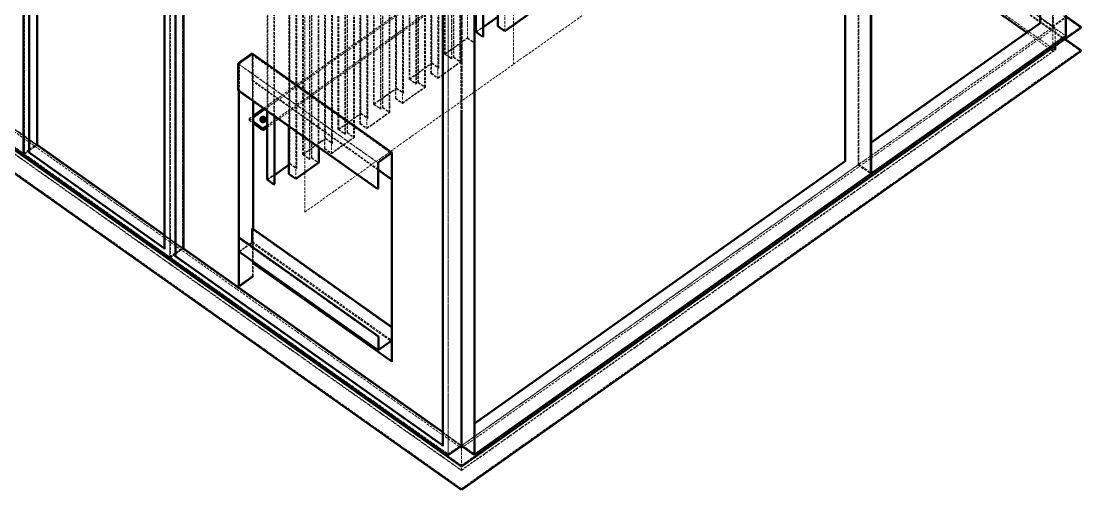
# Model space of a CAD drawing. Header units: millimetres. Extents: x 589 to 12190, y 300 to 8700.
# Drawn here: x 1816 to 3431, y 688 to 1402 of the extents above; entities that cross this region are included whole.
import ezdxf

# ---------------------------------------------------------------- set-up
doc = ezdxf.new("R2010")
doc.units = ezdxf.units.MM
doc.linetypes.add('Hidden', pattern=[15, 5, -3, 5, -2])
for name, color, linetype, lineweight in [('Default', 7, 'Continuous', 50), ('Edges', 7, 'Hidden', 15), ('HiddenEdges', 2, 'Hidden', 15), ('HiddenSilhouettes', 2, 'Hidden', 15), ('HiddenWires', 7, 'Hidden', 15), ('Silhouettes', 7, 'Continuous', 50), ('Wires', 7, 'Hidden', 15)]:
    doc.layers.add(name, color=color, linetype=linetype, lineweight=lineweight)

# ---------------------------------------------------------------- blocks, each defined once
blk = doc.blocks.new('Isometric')
at = {"layer": 'Edges'}
for points in [[(1863.7, -1528.8), (1863.7, 159.5)], [(1838.5, -1511), (1838.5, 141.7)], [(1813.3, -1503.6), (1813.3, 123.9)], [(-242.5, -1766.6), (-242.5, -97.8)], [(1467.7, -1808.8), (1467.7, -120.5)], [(1417.3, -1783.6), (1417.3, -156.1)], [(43.8, -1979.7), (43.8, -289.7)], [(54.4, -1976.6), (54.4, -307.8)], [(-1866.8, -630.7), (636.4, -2400.7)], [(-1840.6, -659.5), (636.4, -2411)], [(-1866.8, -678), (636.4, -2448)], [(609.5, -2379.7), (609.5, -689.7)], [(679.9, -1530.8), (679.9, -724.7)], [(724.4, -1519.3), (724.4, -713.2)], [(636.4, -1684.5), (636.4, -1071.9)], [(1469.4, -1746.8), (1813.3, -1503.6)], [(1812.5, -1503), (1813.3, -1503.6)], [(636.4, -2400.7), (1895, -1510.7)], [(1469.4, -1772), (1838.5, -1511)], [(1469.4, -1807.6), (1863.7, -1528.8)], [(636.4, -2448), (1895, -1558)], [(184.1, -1583.6), (185.3, -1584.4)], [(185.3, -1939.1), (185.3, -1641.3)], [(212.1, -1920.1), (212.1, -1660.3)], [(255.6, -1830.8), (255.6, -1691.1)], [(233.3, -1720.4), (233.3, -1716.9)], [(300.2, -1819.3), (300.2, -1722.6)], [(-241.7, -1761.9), (-225.4, -1750.4)], [(465.8, -1786), (495, -1765.4)], [(-242.5, -1766.6), (-241.7, -1766)], [(465.8, -1839.7), (465.8, -1786)], [(493.8, -1819.9), (493.8, -1767.3)], [(663.3, -2316.8), (1417.3, -1783.6)], [(1416.5, -1783), (1417.3, -1783.6)], [(663.3, -2342), (1442.5, -1791)], [(1442.5, -1791), (1467.7, -1808.8)], [(663.3, -2377.6), (1467.7, -1808.8)], [(211, -1920.9), (493.8, -2120.9)], [(184.1, -1939.9), (467, -2139.9)], [(211, -1948.9), (493, -2148.3)], [(54.4, -1976.6), (55.3, -1976)], [(54.4, -1976.6), (598.9, -2361.6)], [(185.3, -2036.7), (185.3, -1967.6)], [(212.1, -1990.8), (213, -1990.2)], [(493.8, -2120.9), (495, -2120.1)], [(493.8, -2148.9), (493.8, -2120.9)], [(467, -2139.9), (468.1, -2139.1)], [(467, -2166.8), (467, -2139.9)], [(636.4, -2360.7), (636.4, -2297)], [(636.4, -2402.8), (636.4, -2400.7)], [(636.4, -2450.2), (636.4, -2448)]]:
    blk.add_lwpolyline(points, dxfattribs=at)
for points in [[(1442.5, -1791, 0), (1442.5, -138.3, 0)], [(662.4, -2379.1, 0), (662.4, -689.1, 0)], [(1838.5, -1511, 0), (1863.7, -1528.8, 0)], [(185.3, -1584.4, 0), (212.1, -1565.4, 0)], [(636.4, -2411, 0), (1842.7, -1558, 0)], [(183, -1586, 0), (465.8, -1786, 0)], [(-242.5, -1766.6, 0), (33.2, -1961.6, 0)], [(55.3, -1971.9, 0), (71.6, -1960.4, 0)], [(212.1, -1990.8, 0), (212.1, -1986.6, 0)], [(212.1, -1990.8, 0), (495, -2190.8, 0)], [(468.1, -2167.1, 0), (493.8, -2148.9, 0)], [(636.4, -2411, 0), (636.4, -2402.8, 0)]]:
    blk.add_polyline3d(points, dxfattribs=at)
blk.add_polyline3d([(1838.5, -1511, 0)], close=True, dxfattribs=at)
at = {"layer": 'HiddenEdges'}
for points in [[(-634.3, 238.7), (1842.7, -1512.8)], [(-608.1, 257.2), (1895, -1512.8)], [(-608.1, 209.8), (1895, -1560.2)], [(1838.5, -1510.7), (1838.5, 179.3)], [(-227.1, -1749.2), (-227.1, -60.9)], [(-225.4, -1750.9), (-225.4, -60.9)], [(-253.1, -1767.6), (-253.1, -79.3)], [(1468.5, -1746.2), (1468.5, -108.3)], [(69.9, -1959.2), (69.9, -270.9)], [(71.6, -1960.9), (71.6, -270.9)], [(34.1, -1961), (34.1, -292.2)], [(43.8, -1977.6), (43.8, -289.3)], [(-1838.5, -660.2), (636.4, -2410.2)], [(635.5, -2359.2), (635.5, -670.9)], [(662.4, -2316.2), (662.4, -678.3)], [(599.8, -2361), (599.8, -692.2)], [(609.5, -2377.6), (609.5, -689.3)], [(711.1, -1508.7), (711.1, -702.6)], [(648.8, -1534), (648.8, -727.9)], [(662.1, -1543.4), (662.1, -737.3)], [(616.2, -1575.8), (616.2, -769.7)], [(621.2, -1572.3), (621.2, -766.2)], [(576.6, -1585), (576.6, -778.9)], [(589.9, -1594.4), (589.9, -788.3)], [(549.1, -1623.3), (549.1, -817.2)], [(575.4, -1604.7), (575.4, -798.6)], [(504.5, -1636), (504.5, -829.9)], [(517.8, -1645.4), (517.8, -839.3)], [(544.1, -1626.8), (544.1, -820.7)], [(516.5, -1666.3), (516.5, -860.2)], [(432.4, -1687), (432.4, -880.9)], [(472, -1677.8), (472, -871.7)], [(476.9, -1674.3), (476.9, -868.2)], [(431.1, -1706.7), (431.1, -900.6)], [(445.7, -1696.4), (445.7, -890.3)], [(399.9, -1728.8), (399.9, -922.7)], [(404.8, -1725.3), (404.8, -919.2)], [(444.4, -1717.3), (444.4, -911.2)], [(360.3, -1738), (360.3, -931.9)], [(373.6, -1747.4), (373.6, -941.3)], [(359, -1757.7), (359, -951.6)], [(372.3, -1768.3), (372.3, -962.2)], [(288.1, -1789), (288.1, -982.9)], [(327.7, -1779.8), (327.7, -973.7)], [(332.7, -1776.3), (332.7, -970.2)], [(286.9, -1808.7), (286.9, -1002.6)], [(301.4, -1798.4), (301.4, -992.3)], [(255.6, -1691.1), (255.6, -1024.7)], [(300.2, -1722.6), (300.2, -1013.2)], [(-1032.4, -1180.7), (-226.3, -1750.7)], [(-1031.5, -1180.9), (-225.4, -1750.9)], [(1838.5, -1511.5), (1838.5, -1378.2)], [(1812.5, -1491.4), (1837.6, -1509.2)], [(184.1, -1586.3), (211, -1567.3)], [(212.1, -2016.1), (212.1, -1563.8)], [(212.1, -1565.4), (213.3, -1564.6)], [(212.1, -1619.1), (212.1, -1565.4)], [(212.1, -1660.3), (212.1, -1566.5)], [(636.4, -2410.2), (1838.5, -1560.2)], [(185.3, -1641.3), (185.3, -1584.4)], [(211, -1619.9), (212.1, -1619.1)], [(1469.4, -1746.8), (1469.4, -1746.8)], [(495.8, -2190.2), (495.8, -1765.9)], [(1444.2, -1789.8), (1469.4, -1772)], [(636.4, -2360.7), (1442.5, -1790.7)], [(212.1, -1986.6), (212.1, -1920.1)], [(185.3, -1967.6), (185.3, -1939.1)], [(185.3, -1967.1), (185.3, -1939.1)], [(70.7, -1960.7), (636.4, -2360.7)], [(212.1, -2016.1), (213.3, -2016.9)], [(663.3, -2316.8), (663.3, -2316.8)], [(636.4, -2361.5), (636.4, -2360.7)], [(636.4, -2402.8), (636.4, -2365.8)]]:
    blk.add_lwpolyline(points, dxfattribs=at)
blk.add_lwpolyline([(1838.5, -1510.7)], close=True, dxfattribs=at)
for points in [[(588.7, -1615.3, 0), (588.7, -809.2, 0)], [(503.2, -1655.7, 0), (503.2, -849.6, 0)], [(1273.6, -1110.9, 0), (1839.3, -1510.9, 0)], [(1812.5, -1492.3, 0), (1838.5, -1510.7, 0)], [(1838.5, -1510.7, 0), (1864.5, -1529.1, 0)], [(213, -1565.9, 0), (495.8, -1765.9, 0)], [(184.1, -1586.3, 0), (467, -1786.3, 0)], [(184.1, -1638.9, 0), (184.1, -1586.3, 0)], [(212.1, -1619.1, 0), (495, -1819.1, 0)], [(183, -1639.7, 0), (184.1, -1638.9, 0)], [(184.1, -1638.9, 0), (467, -1838.9, 0)], [(-251.4, -1768.8, 0), (-241.7, -1761.9, 0)], [(-226.3, -1750.7, 0), (70.7, -1960.7, 0)], [(-226.3, -1751.5, 0), (-225.4, -1750.9, 0)], [(-225.4, -1750.9, 0), (71.6, -1960.9, 0)], [(495, -1766.5, 0), (495.8, -1765.9, 0)], [(212.1, -1947, 0), (212.1, -1920.1, 0)], [(184.1, -1966.8, 0), (212.1, -1947, 0)], [(212.1, -1947, 0), (495, -2147, 0)], [(45.5, -1978.8, 0), (55.3, -1971.9, 0)], [(70.7, -1961.5, 0), (71.6, -1960.9, 0)], [(71.6, -1960.9, 0), (637.2, -2360.9, 0)], [(184.1, -2035.9, 0), (212.1, -2016.1, 0)], [(493, -2148.3, 0), (493.8, -2148.9, 0)], [(638.1, -2359.8, 0), (663.3, -2342, 0)], [(636.4, -2410.2, 0), (636.4, -2360.7, 0)]]:
    blk.add_polyline3d(points, dxfattribs=at)
at = {"layer": 'HiddenSilhouettes'}
for points in [[(-608.1, 212), (1863, -1535.4)], [(-634.3, 193.5), (1842.7, -1558)], [(-251.4, -1768.8), (-251.4, -80.5)], [(-226.3, -1751.5), (-226.3, -153.1)], [(45.5, -1978.8), (45.5, -290.5)], [(70.7, -1961.5), (70.7, -306.3)], [(637.2, -2360.9), (637.2, -670.9)], [(638.1, -2359.8), (638.1, -671.5)], [(667.4, -1520.8), (667.4, -714.7)], [(662.9, -1542.8), (662.9, -736.7)], [(602.1, -1565.8), (602.1, -759.7)], [(603.8, -1565.8), (603.8, -759.7)], [(617.1, -1575.2), (617.1, -769.1)], [(620.3, -1572.9), (620.3, -766.8)], [(590.8, -1593.8), (590.8, -787.7)], [(633.6, -1582.3), (633.6, -776.2)], [(635.3, -1582.3), (635.3, -776.2)], [(530, -1616.8), (530, -810.7)], [(531.7, -1616.8), (531.7, -810.7)], [(548.2, -1623.9), (548.2, -817.8)], [(574.5, -1605.3), (574.5, -799.2)], [(518.7, -1644.8), (518.7, -838.7)], [(545, -1626.2), (545, -820.1)], [(561.5, -1633.3), (561.5, -827.2)], [(563.2, -1633.3), (563.2, -827.2)], [(502.4, -1656.3), (502.4, -850.2)], [(457.9, -1667.8), (457.9, -861.7)], [(459.5, -1667.8), (459.5, -861.7)], [(472.8, -1677.2), (472.8, -871.1)], [(476.1, -1674.9), (476.1, -868.8)], [(489.4, -1684.3), (489.4, -878.2)], [(491.1, -1684.3), (491.1, -878.2)], [(430.3, -1707.3), (430.3, -901.2)], [(446.5, -1695.8), (446.5, -889.7)], [(385.7, -1718.8), (385.7, -912.7)], [(387.4, -1718.8), (387.4, -912.7)], [(400.7, -1728.2), (400.7, -922.1)], [(404, -1725.9), (404, -919.8)], [(374.4, -1746.8), (374.4, -940.7)], [(417.3, -1735.3), (417.3, -929.2)], [(419, -1735.3), (419, -929.2)], [(313.6, -1769.8), (313.6, -963.7)], [(315.3, -1769.8), (315.3, -963.7)], [(358.1, -1758.3), (358.1, -952.2)], [(328.6, -1779.2), (328.6, -973.1)], [(331.8, -1776.9), (331.8, -970.8)], [(345.1, -1786.3), (345.1, -980.2)], [(346.8, -1755.6), (346.8, -980.2)], [(286, -1712.6), (286, -1003.2)], [(302.3, -1797.8), (302.3, -991.7)], [(241.5, -1681.1), (241.5, -1014.7)], [(243.2, -1820.8), (243.2, -1014.7)], [(256.5, -1691.7), (256.5, -1024.1)], [(-1032.4, -1181.5), (-226.3, -1751.5)], [(-1057.5, -1198.8), (-253.1, -1767.6)], [(241.5, -1711.2), (657.6, -1416.9)], [(665.7, -1520.8), (712.4, -1487.8)], [(1837.6, -1509.2), (1863.7, -1490.8)], [(636.4, -2360.7), (1838.5, -1510.7)], [(636.4, -2365.8), (1842.7, -1512.8)], [(667.4, -1520.8), (680.7, -1530.2)], [(710.3, -1509.3), (711.1, -1508.7)], [(1842.7, -1549.8), (1842.7, -1512.8)], [(-226.3, -1750.7), (-226.3, -1531.3)], [(603.8, -1565.8), (648.8, -1534)], [(648.8, -1534), (662.1, -1543.4)], [(212.1, -1566.5), (213, -1565.9)], [(212.1, -1566.5), (495, -1766.5)], [(213, -1660.9), (213, -1565.9)], [(213.3, -1661.1), (213.3, -1564.6)], [(602.1, -1565.8), (616.2, -1575.8)], [(603.8, -1565.8), (617.1, -1575.2)], [(531.7, -1616.8), (576.6, -1585)], [(576.6, -1583.8), (590.8, -1593.8)], [(576.6, -1585), (589.9, -1594.4)], [(588.7, -1614.1), (633.6, -1582.3)], [(588.7, -1615.3), (635.3, -1582.3)], [(616.2, -1575.8), (617.1, -1575.2)], [(620.3, -1572.9), (621.2, -1572.3)], [(620.3, -1572.9), (633.6, -1582.3)], [(575.4, -1604.7), (588.7, -1614.1)], [(211, -1619.9), (467, -1800.9)], [(459.5, -1667.8), (504.5, -1636)], [(504.5, -1636), (517.8, -1645.4)], [(530, -1616.8), (544.1, -1626.8)], [(531.7, -1616.8), (545, -1626.2)], [(548.2, -1623.9), (561.5, -1633.3)], [(549.1, -1623.3), (563.2, -1633.3)], [(502.4, -1656.3), (503.2, -1655.7)], [(502.4, -1656.3), (516.5, -1666.3)], [(503.2, -1655.7), (516.5, -1665.1)], [(517.8, -1645.4), (518.7, -1644.8)], [(457.9, -1667.8), (472, -1677.8)], [(459.5, -1667.8), (472.8, -1677.2)], [(472, -1677.8), (472.8, -1677.2)], [(476.1, -1674.9), (476.9, -1674.3)], [(476.1, -1674.9), (489.4, -1684.3)], [(476.9, -1674.3), (491.1, -1684.3)], [(205.1, -1696.9), (213.3, -1691.1)], [(205.1, -1700.4), (213.3, -1694.6)], [(205.1, -1700.4), (205.1, -1696.9)], [(228.5, -1699.5), (229.2, -1698.7)], [(237.5, -1698.7), (238.2, -1699.5)], [(385.7, -1718.8), (432.4, -1685.8)], [(432.4, -1685.8), (446.5, -1695.8)], [(432.4, -1687), (445.7, -1696.4)], [(444.4, -1716.1), (489.4, -1684.3)], [(444.4, -1717.3), (491.1, -1684.3)], [(385.7, -1718.8), (399.9, -1728.8)], [(387.4, -1718.8), (400.7, -1728.2)], [(431.1, -1706.7), (444.4, -1716.1)], [(315.3, -1769.8), (360.3, -1738)], [(360.3, -1738), (373.6, -1747.4)], [(372.3, -1767.1), (417.3, -1735.3)], [(372.3, -1768.3), (419, -1735.3)], [(404, -1725.9), (404.8, -1725.3)], [(404, -1725.9), (417.3, -1735.3)], [(404.8, -1725.3), (419, -1735.3)], [(-253.1, -1767.6), (-227.1, -1749.2)], [(358.1, -1758.3), (359, -1757.7)], [(358.1, -1758.3), (372.3, -1768.3)], [(359, -1757.7), (372.3, -1767.1)], [(1468.5, -1746.2), (1469.4, -1746.8)], [(-253.1, -1767.6), (-253.1, -1767.6)], [(300.2, -1818.1), (345.1, -1786.3)], [(313.6, -1769.8), (327.7, -1779.8)], [(315.3, -1769.8), (328.6, -1779.2)], [(327.7, -1779.8), (328.6, -1779.2)], [(331.8, -1776.9), (332.7, -1776.3)], [(331.8, -1776.9), (345.1, -1786.3)], [(332.7, -1776.3), (346.8, -1786.3)], [(241.5, -1820.8), (288.1, -1787.8)], [(288.1, -1787.8), (302.3, -1797.8)], [(288.1, -1789), (301.4, -1798.4)], [(301.4, -1798.4), (302.3, -1797.8)], [(1442.5, -1790.7), (1467.7, -1808.5)], [(1444.2, -1789.8), (1469.4, -1807.6)], [(243.2, -1820.8), (256.5, -1830.2)], [(286.9, -1808.7), (300.2, -1818.1)], [(70.7, -1960.7), (70.7, -1837.6)], [(213, -1987.2), (213, -1920.7)], [(213.3, -1987.4), (213.3, -1920.9)], [(43.8, -1977.6), (69.9, -1959.2)], [(33.2, -1960.4), (34.1, -1961)], [(43.8, -1979.7), (70.7, -1960.7)], [(45.5, -1978.8), (609.5, -2377.6)], [(70.7, -1961.5), (636.4, -2361.5)], [(185.3, -1967.1), (467.3, -2166.5)], [(213.3, -2016.9), (213.3, -1990.4)], [(495, -2190.8), (495.8, -2190.2)], [(662.4, -2316.2), (663.3, -2316.8)], [(663.3, -2316.8), (663.3, -2316.8)], [(598.9, -2333.3), (635.5, -2359.2)], [(598.9, -2360.4), (599.8, -2361)], [(598.9, -2361.6), (599.8, -2361)], [(609.5, -2377.6), (635.5, -2359.2)], [(636.4, -2361.5), (637.2, -2360.9)]]:
    blk.add_lwpolyline(points, dxfattribs=at)
blk.add_lwpolyline([(609.5, -2377.6)], close=True, dxfattribs=at)
for points in [[(1837.6, -1509.2, 0), (1837.6, 179.1, 0)], [(1839.3, -1510.9, 0), (1839.3, 178.7, 0)], [(1444.2, -1789.8, 0), (1444.2, -101.5, 0)], [(-1840.6, -614.3, 0), (636.4, -2365.8, 0)], [(-1838.5, -610.7, 0), (636.4, -2360.7, 0)], [(234.5, -1676.1, 0), (629.3, -1396.9, 0)], [(237, -1677.9, 0), (629.3, -1400.4, 0)], [(241.5, -1714.7, 0), (657.6, -1420.4, 0)], [(724.4, -1518.1, 0), (769.4, -1486.3, 0)], [(1812.5, -1493.1, 0), (1838.5, -1511.5, 0)], [(1838.5, -1510.7, 0), (1864.5, -1492.3, 0)], [(667.4, -1520.8, 0), (680.7, -1511.4, 0)], [(711.1, -1508.7, 0), (724.4, -1518.1, 0)], [(1785.1, -1522.4, 0), (1838.5, -1560.2, 0)], [(1838.5, -1560.2, 0), (1838.5, -1510.7, 0)], [(1838.5, -1511.5, 0), (1839.3, -1510.9, 0)], [(602.1, -1565.8, 0), (648.8, -1532.8, 0)], [(648.8, -1532.8, 0), (662.9, -1542.8, 0)], [(662.1, -1543.4, 0), (662.9, -1542.8, 0)], [(211, -1619.9, 0), (211, -1567.3, 0)], [(211, -1567.3, 0), (493.8, -1767.3, 0)], [(212.1, -1563.8, 0), (213.3, -1564.6, 0)], [(184.1, -1640.5, 0), (184.1, -1585.2, 0)], [(530, -1616.8, 0), (576.6, -1583.8, 0)], [(621.2, -1572.3, 0), (635.3, -1582.3, 0)], [(574.5, -1605.3, 0), (575.4, -1604.7, 0)], [(574.5, -1605.3, 0), (588.7, -1615.3, 0)], [(589.9, -1594.4, 0), (590.8, -1593.8, 0)], [(457.9, -1667.8, 0), (504.5, -1634.8, 0)], [(504.5, -1634.8, 0), (518.7, -1644.8, 0)], [(516.5, -1665.1, 0), (561.5, -1633.3, 0)], [(516.5, -1666.3, 0), (563.2, -1633.3, 0)], [(544.1, -1626.8, 0), (545, -1626.2, 0)], [(548.2, -1623.9, 0), (549.1, -1623.3, 0)], [(205.1, -1696.9, 0), (213.3, -1702.7, 0)], [(205.1, -1700.4, 0), (213.3, -1706.2, 0)], [(387.4, -1718.8, 0), (432.4, -1687, 0)], [(445.7, -1696.4, 0), (446.5, -1695.8, 0)], [(430.3, -1707.3, 0), (431.1, -1706.7, 0)], [(430.3, -1707.3, 0), (444.4, -1717.3, 0)], [(-263.8, -1723.3, 0), (-227.1, -1749.2, 0)], [(313.6, -1769.8, 0), (360.3, -1736.8, 0)], [(360.3, -1736.8, 0), (374.4, -1746.8, 0)], [(399.9, -1728.8, 0), (400.7, -1728.2, 0)], [(-253.1, -1769.7, 0), (-226.3, -1750.7, 0)], [(-226.3, -1751.5, 0), (70.7, -1961.5, 0)], [(373.6, -1747.4, 0), (374.4, -1746.8, 0)], [(1468.5, -1746.2, 0), (1469.4, -1745.6, 0)], [(1469.4, -1746.8, 0), (1469.4, -1746.8, 0)], [(-251.4, -1768.8, 0), (43.8, -1977.6, 0)], [(286, -1790.5, 0), (288.1, -1789, 0)], [(243.2, -1820.8, 0), (256.5, -1811.4, 0)], [(286, -1809.3, 0), (286.9, -1808.7, 0)], [(33.2, -1933.3, 0), (69.9, -1959.2, 0)], [(185.3, -1967.1, 0), (205.1, -1953.1, 0)], [(33.2, -1961.6, 0), (34.1, -1961, 0)], [(495, -2189.6, 0), (495.8, -2190.2, 0)], [(662.4, -2316.2, 0), (663.3, -2315.6, 0)], [(662.4, -2316.2, 0), (662.4, -2316.2, 0)], [(638.1, -2359.8, 0), (663.3, -2377.6, 0)]]:
    blk.add_polyline3d(points, dxfattribs=at)
blk.add_polyline3d([(1468.5, -1746.2, 0)], close=True, dxfattribs=at)
at = {"layer": 'HiddenWires'}
blk.add_lwpolyline([(425.1, -1810.9), (663.3, -1642.5)], dxfattribs=at)
blk.add_polyline3d([(318.2, -1735.3, 0), (318.2, -1080.4, 0)], dxfattribs=at)
at = {"layer": 'Silhouettes'}
for points in [[(1864.5, -1529.1), (1864.5, 160.9)], [(-253.1, -1769.7), (-253.1, -79.7)], [(-225.4, -1750.4), (-225.4, -109.9)], [(1468.5, -1809.1), (1468.5, -119.1)], [(1469.4, -1807.6), (1469.4, -119.3)], [(1416.5, -1783), (1416.5, -156.7)], [(33.2, -1961.6), (33.2, -292.8)], [(55.3, -1976), (55.3, -308.4)], [(71.6, -1960.4), (71.6, -319.9)], [(-1866.8, -632.8), (636.4, -2402.8)], [(-1866.8, -680.2), (636.4, -2450.2)], [(598.9, -2361.6), (598.9, -692.8)], [(663.3, -2377.6), (663.3, -689.3)], [(710.3, -1509.3), (710.3, -703.2)], [(665.7, -1520.8), (665.7, -714.7)], [(680.7, -1530.2), (680.7, -724.1)], [(-1059.2, -1199.7), (-253.1, -1769.7)], [(1469.4, -1299.2), (1785.1, -1522.4)], [(724.4, -1519.3), (771.1, -1486.3)], [(1469.4, -1745.6), (1812.5, -1503)], [(1865.3, -1489.7), (1895, -1510.7)], [(636.4, -2402.8), (1895, -1512.8)], [(710.3, -1509.3), (724.4, -1519.3)], [(1895, -1512.8), (1895, -1510.7)], [(679.9, -1530.8), (680.7, -1530.2)], [(1468.5, -1809.1), (1864.5, -1529.1)], [(1842.7, -1558), (1842.7, -1549.8)], [(183, -1586), (212.1, -1565.4)], [(636.4, -2450.2), (1895, -1560.2)], [(1895, -1560.2), (1895, -1558)], [(183, -1639.7), (183, -1586)], [(184.1, -1585.2), (184.1, -1583.6)], [(184.1, -2035.9), (184.1, -1640.5)], [(213, -1920.7), (213, -1660.9)], [(213.3, -1920.9), (213.3, -1661.1)], [(213.3, -1691.1), (234.5, -1676.1)], [(238.2, -1697.8), (236.9, -1699.4), (234.6, -1700.3), (232.1, -1700.3), (229.8, -1699.4), (228.5, -1697.8), (228.5, -1696), (229.8, -1694.4), (232.1, -1693.5), (234.6, -1693.5), (236.9, -1694.4), (238.2, -1696), (238.2, -1697.8)], [(228.5, -1701.4), (228.5, -1697.8)], [(228.5, -1701.4), (229.8, -1702.9), (232.1, -1703.9), (234.6, -1703.9), (236.9, -1702.9), (238.2, -1701.4), (238.2, -1699.5)], [(229.2, -1698.7), (229.8, -1697.9), (232.1, -1697), (234.6, -1697), (236.9, -1697.9), (237.5, -1698.7)], [(238.2, -1699.5), (238.2, -1696)], [(241.5, -1820.8), (241.5, -1681.1)], [(256.5, -1830.2), (256.5, -1691.7)], [(636.4, -2360.7), (636.4, -1684.5)], [(213.3, -1702.7), (233.3, -1716.9)], [(213.3, -1706.2), (233.3, -1720.4)], [(233.3, -1716.9), (241.5, -1711.2)], [(233.3, -1720.4), (241.5, -1714.7)], [(286, -1809.3), (286, -1712.6)], [(-225.4, -1750.4), (33.2, -1933.3)], [(495, -1819.1), (495, -1765.4)], [(-241.7, -1766), (33.2, -1960.4)], [(300.2, -1819.3), (346.8, -1786.3)], [(663.3, -2315.6), (1416.5, -1783)], [(467, -1800.9), (493.8, -1819.9)], [(241.5, -1820.8), (255.6, -1830.8)], [(286, -1809.3), (300.2, -1819.3)], [(662.4, -2379.1), (1468.5, -1809.1)], [(255.6, -1830.8), (256.5, -1830.2)], [(211, -1948.9), (211, -1920.9)], [(184.1, -1939.9), (185.3, -1939.1)], [(184.1, -1966.8), (184.1, -1939.9)], [(55.3, -1976), (598.9, -2360.4)], [(71.6, -1960.4), (598.9, -2333.3)], [(213, -1990.2), (213, -1987.2)], [(184.1, -2035.9), (185.3, -2036.7)], [(467, -2166.8), (495, -2147)], [(495, -2147), (495, -2143.9)], [(609.5, -2379.7), (636.4, -2360.7)]]:
    blk.add_lwpolyline(points, dxfattribs=at)
blk.add_lwpolyline([(495, -1766.5)], close=True, dxfattribs=at)
for points in [[(1812.5, -1503, 0), (1812.5, 123.3, 0)], [(-241.7, -1766, 0), (-241.7, -98.4, 0)], [(680.7, -1511.4, 0), (710.3, -1490.5, 0)], [(665.7, -1520.8, 0), (679.9, -1530.8, 0)], [(1863, -1535.4, 0), (1895, -1558, 0)], [(184.1, -1583.6, 0), (212.1, -1563.8, 0)], [(212.1, -1565.4, 0), (495, -1765.4, 0)], [(183, -1639.7, 0), (465.8, -1839.7, 0)], [(213.3, -1694.6, 0), (237, -1677.9, 0)], [(346.8, -1786.3, 0), (346.8, -1755.6, 0)], [(-253.1, -1769.7, 0), (43.8, -1979.7, 0)], [(467, -1786.3, 0), (493.8, -1767.3, 0)], [(467, -1838.9, 0), (467, -1786.3, 0)], [(495, -2190.8, 0), (495, -1766.5, 0)], [(256.5, -1811.4, 0), (286, -1790.5, 0)], [(1467.7, -1808.5, 0), (1468.5, -1809.1, 0)], [(493.8, -1819.9, 0), (495, -1819.1, 0)], [(465.8, -1839.7, 0), (467, -1838.9, 0)], [(211, -1920.9, 0), (212.1, -1920.1, 0)], [(212.1, -1920.1, 0), (495, -2120.1, 0)], [(185.3, -1939.1, 0), (468.1, -2139.1, 0)], [(205.1, -1953.1, 0), (211, -1948.9, 0)], [(43.8, -1979.7, 0), (609.5, -2379.7, 0)], [(184.1, -1966.8, 0), (467, -2166.8, 0)], [(213, -1990.2, 0), (495, -2189.6, 0)], [(213.3, -1990.4, 0), (213.3, -1987.4, 0)], [(185.3, -2036.7, 0), (213.3, -2016.9, 0)], [(468.1, -2167.1, 0), (468.1, -2139.1, 0)], [(467.3, -2166.5, 0), (468.1, -2167.1, 0)], [(636.4, -2360.7, 0), (662.4, -2379.1, 0)]]:
    blk.add_polyline3d(points, dxfattribs=at)
blk.add_polyline3d([(636.4, -2360.7, 0)], close=True, dxfattribs=at)
at = {"layer": 'Wires'}
for points in [[(742.5, -1586.5), (742.5, -780.4)], [(742.5, -1586.5), (1166.7, -1286.5)], [(663.3, -1642.5), (742.5, -1586.5)], [(318.2, -1886.5), (318.2, -1735.3)]]:
    blk.add_lwpolyline(points, dxfattribs=at)
blk.add_polyline3d([(318.2, -1886.5, 0), (425.1, -1810.9, 0)], dxfattribs=at)

msp = doc.modelspace()

# ---------------------------------------------------------------- block references
at = {"layer": 'Default', "xscale": 0.75, "yscale": 0.75, "zscale": 0.75}
msp.add_blockref('Isometric', (2010, 2526), dxfattribs=at)

doc.saveas('drawing.dxf')
